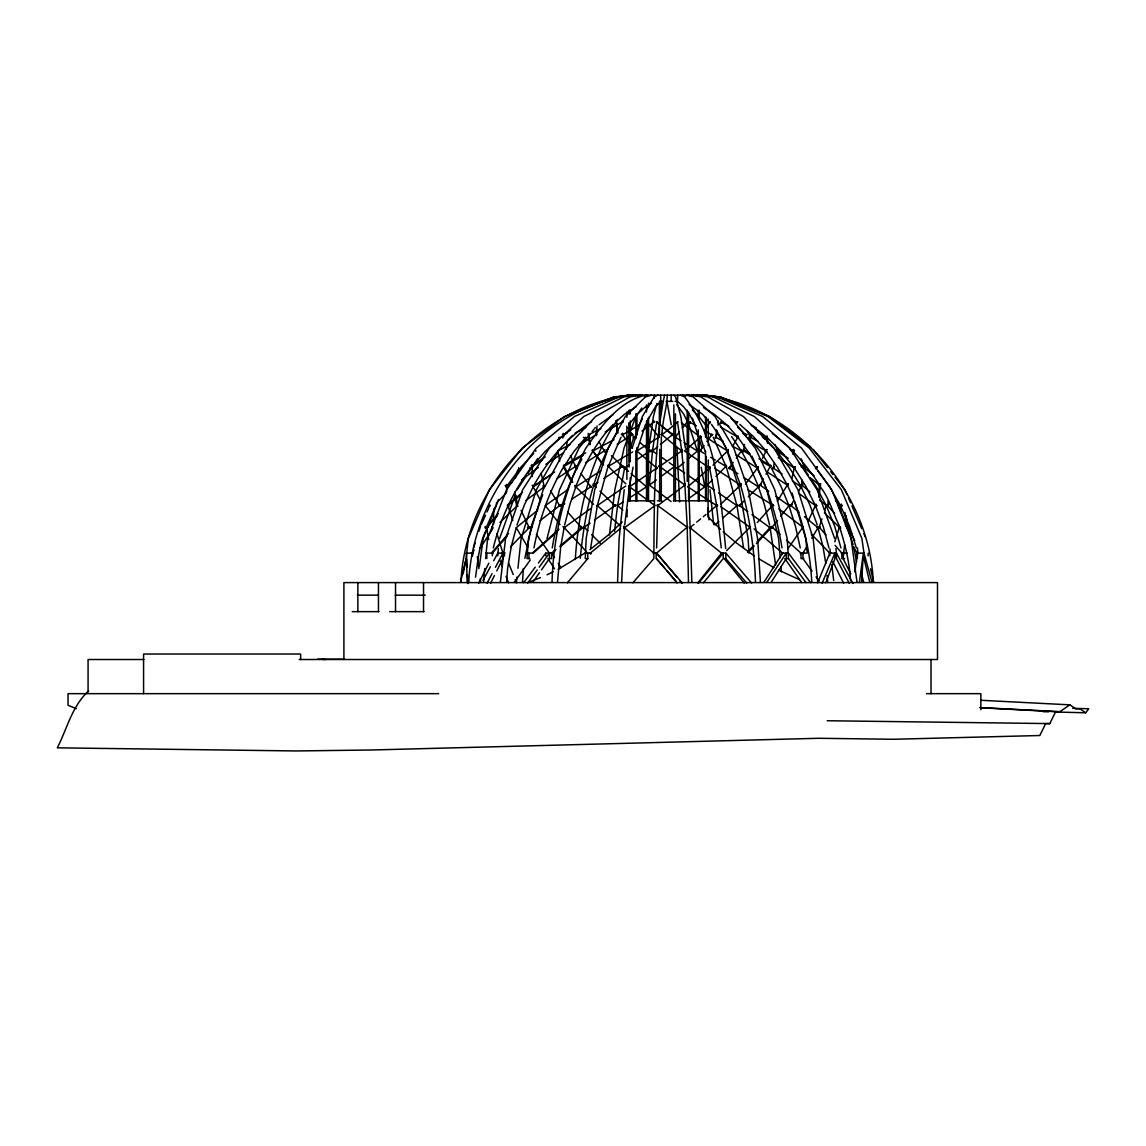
<?xml version="1.0" encoding="UTF-8"?>
<svg xmlns="http://www.w3.org/2000/svg" width="1146" height="1146" viewBox="0 0 1146 1146"><rect width="100%" height="100%" fill="white"/><g stroke="black" fill="none" stroke-linecap="round" stroke-linejoin="round"><path stroke-width="1.5" d="M827.985 506.188L827.985 504.928L826.51 505.744L827.985 506.188L828.014 501.06M632.921 582.784L653.85 558.589C654.323 505.243 653.592 448.186 664.537 395.155M801.899 479.988L801.842 485.087L809.993 491.935M493.468 524.295L493.697 509.025M671.112 401.372L671.198 395.155M621.605 582.397L624.484 527.69L655.025 505.615L654.28 504.326M656.644 547.903L657.747 505.615L684.893 485.087L659.58 466.408L681.741 450.965L677.859 424.364M561.755 504.326L561.712 505.644L560.48 505.773M581.452 527.719L581.495 526.401L580.205 527.833M617.579 582.297L619.141 538.491L624.212 489.743M649.123 483.956L649.825 485.216M695.164 424.794L689.534 414.594L683.618 406.758L677.501 401.372L677.73 395.155M557.486 582.397L560.738 546.427L564.147 527.69L590.634 508.638M587.783 553.117L587.783 558.589L585.277 558.589L586.165 538.491L594.717 489.743L608.096 448.115L625.372 416.471L645.384 396.931L651.659 395.155M662.245 434.764L662.331 433.36L661.07 434.592M522.476 582.397L523.364 568.559M575.278 559.52C578.458 510.629 589.603 460.491 617.508 419.479M506.589 582.397L507.606 568.559L511.288 546.427L516.244 527.69L537.904 510.042M861.577 582.354L863.353 553.117L859.371 582.44M578.587 445.006L596.364 434.792L597.037 425.94M483.612 582.397L484.744 568.559M552.014 582.297C553.389 535.683 564.104 489.514 585.85 448.115C601.163 426.656 618.525 401.186 645.828 395.155M671.069 501.518L649.367 485.087L652.504 450.965L656.386 424.364M566.453 449.246L567.055 442.37M475.518 577.212C478.713 555.953 479.615 530.827 497.249 516.015M614.514 531.286L617.551 505.615L624.599 468.084L628.796 465.233M580.263 558.346C584.417 514.769 593.513 470.018 617.178 432.543M529.853 558.589L527.002 558.589L528.507 538.491L543.161 489.743L566.067 448.115L595.648 416.471L629.913 396.931L640.643 395.155M684.749 483.454L681.741 450.965L661.973 434.792C662.187 421.356 666.9 408.406 667.259 395.155M516.431 582.297L516.989 577.04M517.935 568.273L521.115 538.491L536.357 489.743L559.277 449.662M624.699 524.954L629.512 486.821L656.744 468.084M500.344 582.297L505.587 538.491L522.662 489.743L549.349 448.115L583.83 416.471L623.753 396.931L636.274 395.155M609.414 535.01L614.872 489.743L624.04 448.115L628.395 436.454M498.367 548.59L497.808 555.853M590.706 547.903L597.31 505.615L607.595 468.084M854.916 572.083L857.366 553.117L853.469 547.129M744.499 444.505L743.654 450.965L749.556 454.403M818.717 491.935L819.619 485.087C806.813 465.505 791.299 447.398 772.318 433.56M818.889 497.278L820.464 485.302L819.576 484.386L818.803 485.56L820.464 485.302M485.632 558.589L487.58 538.491L506.561 489.743L536.228 448.115L574.547 416.471L618.926 396.931L632.836 395.155M479.386 566.525L483.182 538.491L492.207 515.743M468.771 582.297C472.424 493.195 540.74 408.191 630.429 395.155M648.88 448.115L653.421 416.471L656.93 403.449M460.95 582.297C464.789 491.061 538.262 407.303 629.154 395.155M463.07 573.96L466.15 558.589L468.299 538.491L489.328 489.743L522.175 448.115L564.606 416.471L613.755 396.931M524.882 558.346L531.73 524.954L542.717 494.757M716.751 430.309L715.72 437.213L723.269 441.253M716.279 437.328L715.691 436.411L715.204 437.901L716.279 437.328L717.052 432.142M718.098 425.238L718.026 420.883M677.888 466.78L677.143 468.041M705.134 485.517L704.375 486.778M774.252 462.955L773.321 468.084L782.088 474M844.631 544.637L843.084 558.589L850.862 573.945M629.756 485.087L633.065 467.196M803.145 527.905L803.332 526.902L802.071 526.845M552.243 547.903C557.371 517.061 566.052 486.319 581.882 459.145M711.666 434.133L711.38 435.623L712.11 434.635M533.979 547.903C539.236 519.955 548.576 492.723 562.901 468.084M793.591 450.636L793.347 451.653L794.522 450.349M791.943 478.297L794.307 468.084L781.257 451.71L767.433 437.887L767.863 442.929M460.491 582.354L466.15 558.589M486.477 527.905L486.749 526.845M547.057 538.491L559.52 489.743L578.988 448.115L589.932 434.348M564.649 524.954L569.906 504.426L575.836 486.821L600.705 470.891M493.31 547.903C500.301 519.109 512.892 491.763 530.77 468.084M655.412 466.938L636.847 450.965L645.585 424.364M529.724 468.771L530.025 467.754M834.818 541.786L839.316 527.217L824.375 512.821M515.227 478.297L517.877 469.788M473.613 547.903L475.203 542.918M478.928 531.286L480.532 526.301M632.134 448.115L642.376 416.471L654.237 396.931L657.962 395.155M821.954 518.909L819.247 527.217L826.037 534.981M824.662 510.6L826.295 505.615L815.837 486.133L810.136 477.796M629.483 450.177L633.595 437.887M777.919 451.667L778.421 450.22L777.317 451.366L788.276 458.314M499.599 538.491L515.342 494.786M489.227 505.844L489.557 504.928M741.791 450.106L741.061 451.309M516.975 524.954L524.582 504.426L533.162 486.821L552.157 474M629.655 433.131L635.256 418.132M825.793 582.784L834.918 558.589L834.918 553.117L822.126 583.156M556.956 478.555L575.564 466.408L574.705 465.276M625.845 483.841L608.24 466.408L621.032 437.213M745.974 434.133L745.387 435.623L745.989 434.635M493.496 512.491L498.653 499.484M817.628 582.813L829.804 553.117L811.253 534.05M576.409 485.087C585.09 462.941 596.694 441.683 613.182 424.364M487.394 524.954L496.447 504.426M481.248 524.71L485.532 515.17M486.964 511.99L489.113 507.22M808.016 521.387L815.393 505.615L805.738 486.133L794.307 468.084L778.191 457.626M562.7 438.001L564.233 434.764L563.388 433.36L562.543 434.592L564.233 434.764M489.743 505.057L489.285 506.016L490.474 505.801M762.362 458.687L766.044 450.965L753.466 436.626L739.8 424.364M88.614 691.009C72.083 705.879 67.113 728.756 57.3 747.837L296.685 750.959L371.748 749.985L818.616 738.282L893.665 739.27L1039.823 735.517L1045.653 723.599L1049.836 723.599L1055.667 711.68L1059.864 711.68L1069.877 704.847L1075.707 708.83L1079.904 708.83L1085.735 712.798L1088.7 708.744L1072.756 708.328M490.588 583.257L494.442 575.55M496.762 570.923L502.922 558.589L502.922 553.117L496.934 533.692M707.297 483.956L706.767 484.987L707.813 485.216M726.149 465.276L725.633 466.322L726.679 466.537M478.727 583.171L488.826 563.187M472.567 555.853L472.567 553.117L474.172 550.066M487.064 583.156L492.078 573.673M495.416 567.342L502.922 553.117M653.292 553.762L653.893 552.63M744.083 450.22L743.31 451.667L744.083 450.22L750 453.644M770.685 465.663L769.911 467.11L770.685 465.663L758.867 458.801M799.063 512.248L790.941 505.615L793.476 500.917M798.547 491.519L801.083 486.821L792.316 480.905M763.48 478.856L760.099 485.087L768.765 491.247M766.015 474.186L770.241 466.408L760.457 451.71L748.352 437.213M482.939 580.435L490.373 566.783M493.668 560.709L497.808 553.117L504.441 553.117L504.441 555.853M639.096 424.794L642.304 418.963M491.72 527.833L492.536 526.401M732.609 446.381L737.852 437.213L726.664 424.794L714.703 414.594L703.544 407.618M807.4 545.639L802.974 553.117L802.974 558.589L812.027 571.209M811.812 538.162L818 527.69L804.463 516.66M777.16 450.349L776.386 451.653L775.856 450.636M776.859 450.106L776.3 451.309M777.332 501.217L787.316 485.087L777.375 467.196L766.044 450.965L749.742 441.597M534.007 485.087C548.275 460.119 567.284 437.271 591.651 421.671M704.604 430.652L709.761 422.387L702.598 414.308L689.104 404.366M706.896 485.56L707.626 484.386M717.052 504.928L716.264 506.188L717.654 505.773L716.35 504.326L721.221 547.903M771.358 582.053L786.256 558.589L786.256 553.117L766.846 582.297M763.895 582.297L782.632 553.117L788.462 553.117L810.551 582.626M615.646 421.785L616.233 420.883L617.193 432.142M479.802 548.633L492.451 529.194M517.147 489.743L525.971 476.364M527.934 473.384L532.818 465.949M534.781 462.984L537.718 458.529M593.427 450.636L592.726 451.653L592.31 450.349L603.613 464.889M787.832 548.805L802.845 527.217L778.836 508.867M766.918 436.34L765.943 437.743L767.405 437.543L766.918 436.34L767.505 443.23M636.861 415.067L641.76 408.091M533.52 581.208L539.48 572.714M541.471 569.891L549.421 558.589L549.421 553.117L536.4 534.408M733.225 462.382L729.157 468.084L737.938 473.699M736.291 458.099L741.376 450.965L731.649 436.626M514.182 582.44L530.269 559.993M703.945 445.579L700.063 450.965L704.647 453.701M706.867 441.525L711.723 434.792L707.139 432.128M528.02 582.626L537.188 569.977M539.222 567.17L549.421 553.117M507.664 485.087L520.914 467.196L533.707 453.458M632.836 434.635L632.091 435.623L631.733 434.133M745.444 484.142L757.42 468.084L748.152 451.71L738.339 437.887M523.693 582.626L535.268 567.17M538.419 562.958L545.783 553.117L551.627 553.117L555.91 549.478M656.472 468.771L657.26 467.754M679.292 432.028L675.252 437.213L681.168 440.881M682.328 428.146L687.371 421.671L683.818 414.308L676.613 404.524M777.389 520.47L772.118 527.217L779.996 534.28M780.541 516.416L788.964 505.615L780.899 486.133L771.358 468.084M747.808 511.646L739.442 505.615L740.488 504.326M771.143 526.401L757.105 541.671M657.346 422.229L656.558 423.218L656.515 421.728L672.817 434.635L672.029 435.623L672 434.133L672.817 434.635M592.124 431.598L595.404 427.472M697.785 582.927L721.522 553.117L725.848 553.117L751.561 582.927M628.724 424.794L636.932 414.594L645.556 406.758L651.515 403.163M703.486 582.784L723.226 558.589L723.226 553.117L698.673 582.927M585.907 437.213L573.788 451.71L564.004 466.408L583.214 455.263M567.399 582.784L587.783 558.589M789.422 504.928L789.05 505.844M532.317 476.593L532.202 466.408L544.88 451.71L560.566 437.213M491.648 552.802L492.665 552.744L492.794 553.805L491.648 552.802L508.623 533.377M492.365 555.853L492.365 553.117L507.076 536.285M827.613 505.644L828.759 504.326M848.985 526.401L847.825 527.719L848.942 527.833M791.012 505.644L792.173 504.326M819.232 526.401L818.745 527.833M757.305 522.504L772.39 505.615L772.49 504.326L773.779 505.773L747.794 489.643M815.465 468.771L816.64 467.468L815.708 467.754M770.742 465.276L769.811 466.322L771.029 466.537M485.317 527.833L486.42 527.719L485.274 526.401L485.317 527.833L498.395 513.551M747.65 551.842L753.567 545.496M748.166 552.487L754.068 546.141M756.432 543.591L770.599 528.335L770.37 527.217L769.324 527.532L770.599 528.335M567.542 440.522L572.47 435.451M847.395 527.404L848.126 526.644L848.584 527.604L847.395 527.404L844.889 512.448M510.629 546.757L529.194 527.69L521.072 510.357M518.15 506.102L516.488 505.844L517.376 504.928M622.12 521.96L609.271 534.222L589.846 549.751M634.254 437.328L633.681 437.901L633.523 436.411M654.681 421.785L654.108 422.358L653.951 420.883M496.261 503.108L506.303 493.081M726.607 550.653L750.014 527.217L720.791 506.647M712.182 480.102L707.154 485.087L714.245 489.972M715.949 476.378L726.005 466.408L713.227 437.213M739.442 505.615L744.499 500.601M748.295 496.848L758.423 486.821L743.783 477.452M713.041 465.219L727.538 450.965L719.86 436.626L711.508 424.364M720.576 504.412L740.531 485.087L727.538 450.965L708.027 438.603M499.914 522.418L517.333 505.615L515.986 495.359M791.499 451.366L792.703 450.22L793.218 451.667M532.689 552.802L558.962 529.251M556.884 531.93L533.248 553.117L527.002 553.117M714.903 524.94L718.8 521.53M722.682 518.121L736.95 505.615L726.664 468.084M544.35 487.379L543.648 486.119M684.148 462.382L677.501 468.084L684.678 473.012M688.116 458.959L697.413 450.965L688.674 424.364M681.369 422.716L700.435 437.213L684.463 450.965L709.646 468.084L687.715 486.821L716.694 505.615L708.672 512.248M559.993 546.012L581.781 527.532L582.025 528.335L560.236 546.828M552.057 553.762L550.997 552.63L552.057 553.762L554.793 551.455M507.563 504.928L508.709 506.102L507.563 504.928L522.504 492.379M520.184 495.359L507.965 505.615L512.835 520.571M693.96 524.381L689.949 527.69L721.522 553.117M696.639 522.175L700.65 518.866M703.329 516.66L705.993 514.454M512.047 482.409L506.661 486.821L506.69 491.949M657.775 446.654L652.504 450.965L656.658 453.859M660.411 444.505L672.287 434.792L661.973 426.527M620.559 528.349L590.276 553.117L585.277 553.117M661.973 434.792L677.444 422.387M473.255 552.945L472.209 553.762L471.378 552.63M539.881 520.742L559.649 505.615L550.567 490.946M564.147 527.719L563.101 526.401L586.594 551.842M641.989 430.996L654.251 421.671M521.616 479.902L538.362 467.453M525.928 500.401L544.278 486.821L541.127 473.198M649.367 485.087L656.386 479.902M660.612 476.793L674.679 466.408L669.135 462.554M689.147 498.309L704.747 486.821L687.543 474.988M565.265 433.79L570.765 429.793M599.072 424.794L613.124 414.594M568.373 489.199L545.281 505.615L560.022 524.524M590.09 523.106L584.231 527.217L587.927 530.913M594.473 520.026L614.929 505.615L599.96 491.118M625.687 486.062L597.31 505.615L620.631 526.086M585.463 552.759L558.159 569.318M637.19 459.532L649.796 450.965M532.804 486.778L554.707 471.98M636.302 406.615L624.455 414.308L616.19 421.671L617.493 430.309M561.855 505.615L564.749 503.739M571.983 499.04L590.806 486.821L580.821 473.441M598.026 482.28L593.714 485.087L596.221 487.494M603.77 478.555L622.421 466.408L611.549 455.721M545.811 464.273L563.374 452.871M623.352 501.862L617.551 505.615L622.908 510.042M629.14 498.095L634.941 494.341M637.835 492.465L646.53 486.821L637.505 479.1M531.801 465.663L532.904 466.809L531.801 465.663L545.31 456.968M532.202 466.408L542.731 459.661M617.221 444.304L632.22 434.792L627.922 427.902M585.491 462.683L604.257 450.965L599.014 441.797M636.847 450.965L658.993 437.213M608.24 466.408L632.664 451.882M605.145 432.028L622.679 421.671M563.574 465.663L585.735 452.785M639.31 425.051L622.536 434.792L632.248 448.272M575.12 433.131L585.792 427.401M613.998 439.634L592.869 450.965L602.037 463.801M570.135 444.49L557.858 450.965L559.692 461.236M588.471 434.792L600.791 428.59M563.889 434.792L567.012 433.245M684.835 485.56L684.449 484.386M547.014 574.791L553.389 571.653M540.497 577.598L527.303 582.813M571.338 414.451L614.356 396.931L629.398 395.155M636.646 451.51L636.531 450.106M632.707 434.592L631.604 433.36M607.194 450.765L606.105 449.533M644.453 396.043L647.862 395.155M645.843 486.778L646.788 486.549L646.444 485.517M637.849 396.043L642.405 395.155M575.908 468.041L577.068 467.812M632.921 395.914L637.706 395.155M840.262 506.102L841.938 505.844M792.874 451.51L794.278 451.309M627.464 396.043L633.896 395.155M616.935 396.931L631.102 395.155M711.394 434.764L712.912 434.592M745.43 434.764L747.135 434.592M628.839 395.155L705.42 395.155M659.322 401.372L663.333 401.372M666.113 401.372L672.817 401.372M675.051 401.372L677.501 401.372M628.366 500.802L654.28 500.802M657.46 500.802L661.801 500.802M673.347 500.802L687.299 500.802M688.66 500.802L706.781 500.802M707.727 500.802L708.901 500.802M466.15 553.117L472.567 553.117M485.632 553.117L492.365 553.117M653.435 553.117L656.572 553.117L687.185 527.217L657.747 505.615M786.557 540.167L800.997 553.117L807.242 553.117L805.738 538.491L802.716 528.406M835.09 545.353L841.88 553.117L847.238 553.117M664.752 568.087L656.157 558.589L656.157 553.117M746.676 583.013L725.848 558.589L724.143 558.589L744.212 583.013M786.041 558.589L788.462 558.589L805.996 582.612M803.847 558.589L800.997 558.589L800.997 553.117M844.645 558.589L841.88 558.589L841.88 553.117M357.366 595.161L377.951 595.161M395.255 595.161L425.238 595.161M352.252 611.649L378.982 611.649M389.74 611.649L424.034 611.649M317.385 659.222L344.76 659.222M143.852 659.509L88.07 659.509L88.07 691.955M299.206 659.509L937.5 659.509L937.5 582.598L343.9 582.598L343.9 659.509M438.646 693.659L68.029 693.659L68.029 705.248L76.252 708.672M926.555 693.659L980.847 693.659L980.847 709.732M827.183 720.734L1049.836 723.599M1043.104 711.68L1048.432 711.824M1055.538 712.01L1085.735 712.798M847.51 526.845L848.842 526.902L847.768 527.905L847.51 526.845L854.73 540.554M980.818 700.278L1069.877 704.847M979.701 707.569L1059.864 711.68M981.062 707.784L1055.667 711.68M749.341 526.845L750.458 527.905M321.711 659.222L325.192 659.537M705.105 395.155C795.997 407.303 869.456 491.061 873.295 582.297M704.862 395.155L719.889 396.931L767.877 416.471L809.305 448.115L841.379 489.743L861.892 538.491L863.998 553.117L872.049 582.44M703.816 395.155L718.7 396.931M703.157 395.155L717.31 396.931L762.505 416.471L801.527 448.115L831.738 489.743L851.063 538.491L857.007 582.297M701.424 395.155L708.371 396.043M711.852 396.487L715.333 396.931M686.698 526.845L687.715 527.905M700.349 395.155L713.213 396.931L754.24 416.471L789.68 448.115L817.098 489.743L834.646 538.491M697.986 395.155L704.231 396.043M690.05 527.719L690.909 527.833M696.553 395.155L707.712 396.931L743.324 416.471L774.094 448.115L797.903 489.743L813.13 538.491L817.814 582.297M693.602 395.155L698.201 395.914M801.598 466.322L802.845 466.537M506.303 485.302L507.793 485.56L506.632 484.386M691.84 395.155L700.98 396.931L730.102 416.471L755.257 448.115L774.725 489.743L787.187 538.491L788.462 558.589M688.417 395.155L691.869 395.871M503.624 552.63L504.971 552.945M532.045 485.302L533.162 485.56M686.397 395.155L693.201 396.931L714.961 416.471L733.755 448.115L748.295 489.743L757.592 538.491L760.457 582.297M559.219 437.543L559.979 437.743M659.151 466.809L660.268 467.11L659.251 465.663M682.586 395.155L685.723 396.043M581.781 527.532L580.95 527.217L582.025 528.335M720.505 396.931L769.639 416.471L810.666 447.069M596.98 434.635L595.734 434.133L596.378 435.623M720.333 397.605L726.879 400.298M680.352 395.155L684.649 396.931C717.611 439.62 720.519 496.906 725.662 548.59M799.536 579.704L778.578 570.092M751.618 425.495L756.303 427.816M721.135 422.387L728.842 426.269M742.694 433.245L745.788 434.792L737.537 427.014M583.414 437.328L584.56 437.901M608.197 466.809L607.838 465.663M757.993 441.253L750.315 437.213L747.235 430.996M732.323 446.109L741.376 450.965L750.143 467.196L757.835 485.087M558.947 437.328L560.036 437.901M757.606 432.3L766.746 437.213L750.988 424.794M773.879 567.599L758.552 558.646M761.374 461.265L770.241 466.408M690.365 422.387L696.467 425.94M789.58 449.175L792.631 450.965L793.046 454.403M720.333 426.856L737.852 437.213M710.749 457.326L715.333 460.047M718.384 461.867L726.005 466.408M684.119 442.714L697.413 450.965M735.761 454.575L757.42 468.084C769.811 493.195 777.575 520.327 782.016 547.903M622.636 466.537L621.848 465.276M593.929 485.216L593.141 483.956M784.007 454.833L778.005 450.965L774.94 444.505M714.703 468.284L740.531 485.087C749.713 516.703 754.512 549.521 755.472 582.397M767.276 472.009L787.316 485.087C801.842 515.471 810.222 548.762 811.783 582.397M754.068 555.781L735.403 542.216L723.269 531.801M731.076 418.347L736.935 422.387M718.499 492.909L736.95 505.615L743.553 547.903M662.202 457.727L666.356 460.62M775.985 496.376L788.964 505.615L795.453 526.301L800.28 547.903M751.991 514.654L770.098 527.69L775.67 565.15M629.512 486.821L653.607 504.584M798.447 493.081L815.393 505.615L823.157 526.301L828.945 547.903M809.85 477.825C826.753 487.508 830.864 508.595 838.901 524.954C844.803 543.018 849.515 561.626 850.504 580.678M656.801 422.387L659.38 424.464M814.118 475.791L804.678 468.084L801.169 458.744M819.505 499.914L826.295 505.615L834.689 526.301L840.949 547.903M754.025 528.85L782.632 553.117M624.599 468.084L628.481 471.393M631.059 473.599L634.927 476.894M640.471 442.943L647.132 448.673M624.484 527.69L653.85 553.117M692.385 410.11L697.312 414.594M720.662 529.395L708.042 516.875L708.271 459.961M575.836 486.821L593.542 504.369M835.491 500.601L840.505 505.615L849.587 526.301L856.348 547.903M591.623 534.623L600.246 543.247M762.291 436.626L764.64 439.018M766.989 441.411L776.401 450.965L789.093 467.196L800.237 485.087M486.119 526.644L486.849 527.404M673.905 395.155L675.567 396.931L680.824 416.471L685.365 448.115M492.508 527.217L493.253 528.02M827.498 505.615L834.632 513.408M845.333 525.097L847.711 527.69L853.068 544.722M567.657 512.119L581.581 527.69M798.59 462.397L802.042 466.408M682.257 582.927L656.572 553.117L677.157 577.512M667.087 570.794L676.427 581.652M679.435 580.22L681.727 582.927M656.572 558.589L677.114 583.013M840.032 527.532L840.706 528.335M563.904 434.635L564.305 435.623M699.375 417.144L705.535 424.794M813.173 449.504L827.412 467.539M830.692 471.708L832.884 474.473M835.076 477.252L844.931 489.743L847.037 494.614M657.99 435.924L646.874 421.671L655.541 406.615L660.812 401.372L660.612 395.155M649.381 450.636L650.154 451.653L649.768 450.349M622.966 421.785L622.292 420.883L622.765 422.358M817.9 470.863L829.217 486.133L840.505 505.615L840.605 512.42M816.052 576.825L819.075 581.036M784.838 558.589L801.727 582.612M803.489 468.084L808.231 475.031M576.596 467.754L577.255 468.771L576.495 467.468M554.435 557.5L551.627 553.117L551.627 558.589L547.989 558.589L554.506 568.846M558.188 563.331L560.996 567.714M516.244 527.69L527.747 547.129M857.323 552.744L857.939 553.805M716.279 430.036L726.149 448.115M852.968 583.472L836.451 553.117L835.892 548.59M563.503 465.276L572.799 482.394M563.23 466.537L571.668 482.094M533.162 486.821L539.938 499.355M852.051 534.838L848.04 527.217L846.092 515.585M595.576 433.36L596.321 434.764M849.229 583.257L836.451 558.589L836.451 553.117L829.804 553.117L829.804 555.853M832.87 561.669L843.657 583.257M801.083 486.821L809.678 504.426L817.284 524.954M570.407 455.607L575.564 466.408M751.948 456.122L766.115 488.139M837.798 504.426L846.851 524.954M848.427 497.865L850.533 502.736M851.936 505.988L861.749 528.736M863.84 533.621L865.244 536.872M508.509 563.015L513.25 574.561M515.27 579.504L516.631 582.813M499.943 560.193L502.378 566.654M506.031 576.323L508.466 582.784M758.423 486.821L764.353 504.426L769.596 524.954M700.664 437.887L705.277 451.71M692.413 418.132L698.344 436.454M699.418 439.792L702.111 448.115M726.693 449.776L739.528 489.743L748.094 538.491L748.968 553.117M792.101 493.095L793.619 498.138M794.622 501.504L801.699 525.04M666.929 401.372L671.241 424.794M535.554 450.106L535.87 451.309M818 527.69L822.957 546.427L825.793 563.445M869.8 582.326L863.998 558.589L863.998 553.117L857.366 553.117L857.366 558.589M766.832 489.743L778.607 538.491L780.211 557.773M870.53 568.774L873.753 582.354M861.219 572.155L863.626 582.326M518.551 467.754L518.78 468.771M709.646 468.084L716.694 505.615M853.612 546.427L856.635 561.741M701.18 467.196L704.489 485.087M486.534 527.69L488.697 539.565M616.233 420.883L618.052 432.959M588.829 434.764L590.104 444.476M588.227 433.36L589.717 444.677M514.683 492.15L516.488 505.844M477.338 556.569L478.885 568.645M480.231 578.988L480.675 582.44M517.018 505.057L517.133 506.016M829.919 549.006L830.349 552.515M831.81 564.777L833.701 580.549M857.423 547.931L857.824 551.398M707.669 507.85L708.987 519.826M710.033 489.743L713.657 524.567M780.927 566.525L781.371 571.782M827.154 575.478L827.656 582.397M684.893 485.087L687.142 524.954L688.502 582.397M466.436 553.117L466.966 567.514M467.382 574.647L467.912 583.586M677 448.115L679.607 501.934M654.165 395.155L654.323 398.264M688.889 489.743L691.84 582.297M466.436 558.589L467.239 582.512M931.025 659.509L931.025 693.659M868.109 553.117L868.109 555.853M725.848 553.117L725.848 558.589M708.271 419.121L708.271 445.765M706.094 417.359L706.094 436.884M706.094 456.409L706.094 500.802M705.535 417.359L705.535 436.884M705.535 451.08L705.535 500.802M699.275 410.254L699.275 419.121M699.275 438.66L699.275 500.802M698.229 410.254L698.229 417.359M698.229 429.779L698.229 500.802M688.617 412.03L688.617 499.026M687.228 410.254L687.228 481.263M675.438 413.806L675.438 500.802M673.848 404.925L673.848 500.802M661.299 401.372L661.299 413.806M661.299 436.884L661.299 500.802M659.709 401.372L659.709 422.673M659.709 449.304L659.709 500.802M659.408 403.148L659.408 436.884M659.408 490.144L659.408 500.802M648.55 403.148L648.55 406.701M648.55 417.359L648.55 500.802M647.92 419.121L647.92 500.802M646.516 404.925L646.516 412.03M646.516 422.673L646.516 500.802M636.918 413.806L636.918 435.108M636.918 447.527L636.918 500.802M635.872 413.806L635.872 438.66M635.872 451.08L635.872 500.802M630.257 410.254L630.257 413.806M630.257 420.897L630.257 461.738M630.257 477.71L630.257 500.802M629.598 410.254L629.598 413.806M629.598 422.673L629.598 461.738M629.598 488.368L629.598 500.802M629.054 410.254L629.054 413.806M629.054 422.673L629.054 467.067M629.054 488.368L629.054 500.802M627.091 509.726L627.091 516.875M626.876 412.03L626.876 417.359M626.876 426.226L626.876 479.486M545.783 553.117L545.783 555.853M528.979 553.117L528.979 558.589M486.835 553.117L486.835 558.589M472.281 553.117L472.281 555.853M423.533 582.598L423.533 611.649M395.528 582.598L395.528 611.649M378.452 582.598L378.452 611.649M357.867 582.598L357.867 611.649M300.639 659.509L300.639 654.037L143.579 654.037L143.579 693.659M506.174 486.119L506.174 487.379L507.649 486.95L506.174 486.119M531.415 465.276L531.4 466.537L532.646 466.322L531.415 465.276M677.787 467.468L677.787 468.771L677 467.754L677.787 467.468M697.699 450.349L697.685 451.653L696.897 450.636L697.699 450.349M740.187 484.386L740.173 485.56L741.233 485.302L740.187 484.386M662.259 434.133L662.216 435.623L661.443 434.635L662.259 434.133M677.73 421.728L677.687 423.218L676.914 422.229L677.73 421.728M597.596 505.057L596.737 506.016L597.596 505.057M802.243 484.386L801.097 485.56L802.243 484.386M826.681 504.928L825.535 506.102L826.681 504.928M772.146 505.744L772.92 504.928L772.146 505.744M682.099 449.533L682.013 450.937L680.853 450.765L682.099 449.533M697.713 450.106L696.911 451.309L697.713 450.106M681.412 450.22L681.311 451.366L682.429 451.667L681.412 450.22M543.347 485.517L543.233 486.778L544.493 486.549L543.347 485.517M700.736 436.411L700.564 437.901L700.736 436.411M818.96 526.845L818.831 527.905L819.977 526.902L818.96 526.845M841.579 552.744L841.465 553.805L842.611 552.802L841.579 552.744M839.631 526.644L838.786 527.404L839.631 526.644M817.069 466.78L816.897 468.041L815.708 467.812L817.069 466.78M803.532 552.63L803.375 553.762L802.014 552.945L803.532 552.63M818.559 527.217L818.402 528.335L817.041 527.532L818.559 527.217M736.72 505.844L737.422 504.928L736.72 505.844L737.523 506.016L736.649 505.057L736.663 505.801M700.005 449.533L699.733 450.937L701.266 450.765L700.005 449.533M690.322 421.728L690.035 423.218L690.322 421.728M584.002 526.902L583.801 527.905L584.918 526.845L584.002 526.902M563.889 527.217L563.646 528.335L564.935 527.532L563.889 527.217M700.278 436.34L699.962 437.743L701.066 437.543L700.278 436.34M710.248 421.728L709.89 423.218L709.159 422.229L710.248 421.728M473.097 552.744L472.84 553.805L471.765 552.802L473.097 552.744M815.923 504.326L815.551 505.644L817.026 505.773L815.923 504.326M529.71 527.532L529.481 528.335L528.363 527.217L529.71 527.532M782.432 552.945L782.188 553.762L783.262 552.63L782.432 552.945M709.675 467.468L709.274 468.771L709.675 467.468M590.262 485.517L589.875 486.778L591.05 486.549L590.262 485.517M728.154 449.533L727.051 450.765L728.154 449.533M700.478 450.22L699.518 451.667L700.478 450.22M726.421 465.663L725.475 467.11L726.421 465.663M729.716 467.468L729.3 468.771L728.598 467.754L729.716 467.468M741.949 450.349L741.519 451.653L740.817 450.636L741.949 450.349M649.796 484.386L648.88 485.302L649.796 484.386M738.239 436.411L737.766 437.901L738.239 436.411M709.732 466.78L709.403 467.812L710.334 468.041L709.732 466.78M757.75 467.468L756.99 468.771L757.75 467.468M704.604 486.119L705.306 487.379L704.604 486.119M793.49 449.533L792.545 450.937L793.49 449.533M802.458 465.663L801.355 466.809L802.458 465.663M766.645 437.328L767.175 436.411L766.645 437.328M787.116 484.386L786.7 485.56L788.147 485.302L787.116 484.386M771.931 526.644L772.762 527.604L771.931 526.644M788.777 505.057L789.608 506.016L788.777 505.057M716.135 436.34L715.62 437.743L716.135 436.34M749.856 527.404L750.415 526.644L749.856 527.404M721.321 421.728L720.734 423.218L721.321 421.728M841.164 504.928L840.648 506.188L839.703 505.744L841.164 504.928M575.736 486.119L575.22 487.379L576.524 486.95L575.736 486.119M608.096 465.276L607.581 466.537L608.612 466.322L608.096 465.276M658.119 505.057L657.317 506.016L658.119 505.057M687.557 526.644L686.755 527.604L687.557 526.644M760.572 484.386L759.569 485.56L760.572 484.386M743.883 449.533L743.296 450.937L745 450.765L743.883 449.533M803.231 526.644L802.487 527.404L803.231 526.644M741.118 483.956L740.316 485.216L741.118 483.956M737.566 421.728L736.921 423.218L736.334 422.229L737.566 421.728M750.788 436.34L749.942 437.743L750.788 436.34M848.484 527.217L847.968 528.335L846.679 527.532L848.484 527.217M843.857 552.63L843.341 553.762L842.052 552.945L843.857 552.63M794.35 467.754L793.877 468.771L794.35 467.754M772.089 526.845L771.587 527.905L772.089 526.845M800.982 552.744L800.481 553.805L800.982 552.744M624.527 466.78L623.911 468.041L624.856 467.812L624.527 466.78M727.323 450.22L726.779 451.366L728.283 451.667L727.323 450.22M737.866 436.34L737.179 437.743L738.54 437.543L737.866 436.34M750.429 436.411L749.685 437.901L750.831 437.328L750.429 436.411M806.01 466.78L804.707 467.812L806.01 466.78M766.832 449.533L766.101 450.937L766.832 449.533M624.527 527.217L623.925 528.335L624.527 527.217M575.636 465.663L574.848 467.11L576.567 466.809L575.636 465.663M841.393 504.326L840.677 505.644L842.21 505.773L841.393 504.326M820.651 483.956L819.447 484.987L820.651 483.956M816.024 504.928L814.82 505.744L816.024 504.928M629.641 486.119L628.939 487.379L629.641 486.119M659.81 465.276L659.108 466.537L659.81 465.276M685.122 483.956L684.42 485.216L685.122 483.956M839.989 526.902L839.431 527.905L838.528 526.845L839.989 526.902M604.257 450.106L603.57 451.309L604.945 451.51L604.257 450.106M774.094 467.468L773.321 468.771L772.776 467.754L774.094 467.468M778.521 449.533L777.661 450.937L779.352 450.765L778.521 449.533M774.452 466.78L773.693 468.041L774.452 466.78M729.959 466.78L729.157 468.041L729.959 466.78M788.176 483.956L787.388 485.216L788.176 483.956M721.88 552.63L720.992 553.762L721.88 552.63M633.982 436.34L633.179 437.543L634.282 437.743L633.982 436.34M649.954 450.106L649.166 451.309L650.255 451.51L649.954 450.106M606.922 450.22L605.962 451.667L607.48 451.366L606.922 450.22M622.636 465.663L621.676 467.11L623.195 466.809L622.636 465.663M652.833 450.22L651.816 451.667L652.934 451.366L652.833 450.22M508.007 505.057L507.32 506.016L508.538 505.801L508.007 505.057M826.237 505.057L825.707 505.801L826.925 506.016L826.237 505.057M819.204 526.644L818.674 527.404L819.891 527.604L819.204 526.644M757.964 466.78L757.177 467.812L758.351 468.041L757.964 466.78M637.348 450.636L636.56 451.653L636.56 450.349L637.348 450.636M528.664 526.401L527.547 527.833L529.022 527.719L528.664 526.401M647.06 420.883L646.358 421.785L647.232 422.358L647.06 420.883M805.581 467.468L804.535 468.771L804.22 467.754L805.581 467.468M765.986 450.22L765.041 451.366L766.76 451.667L765.986 450.22M503.71 552.744L502.808 553.805L502.249 552.802L503.71 552.744M622.579 434.133L622.88 435.623L622.579 434.133M760.6 483.956L759.669 484.987L760.887 485.216L760.6 483.956M858.282 552.63L857.237 553.762L856.563 552.945L858.282 552.63M739.528 504.928L738.74 505.744L740.058 506.188L739.528 504.928M758.509 486.119L757.721 486.95L759.024 487.379L758.509 486.119M830.635 552.63L829.503 553.762L829.274 552.945L830.635 552.63M532.188 526.845L531.114 527.905L530.913 526.902L532.188 526.845M550.195 552.744L549.12 553.805L548.934 552.802L550.195 552.744M622.593 433.36L621.333 434.592L622.865 434.764L622.593 433.36M593.184 451.309L592.453 450.106L593.184 451.309M795.238 466.78L794.092 467.812L795.353 468.041L795.238 466.78M559.85 504.928L558.833 505.844L560.265 506.102L559.85 504.928M594.058 484.386L593.026 485.302L594.072 485.56L594.058 484.386M615.273 504.928L614.227 505.844L615.287 506.102L615.273 504.928M590.032 552.744L590.835 553.805L590.032 552.744M802.644 483.956L801.412 484.987L802.658 485.216L802.644 483.956M624.584 467.468L624.971 468.771L624.584 467.468M801.398 486.119L800.195 486.95L801.67 487.379L801.398 486.119M791.241 504.928L790.038 505.744L791.528 506.188L791.241 504.928M487.566 527.532L486.291 528.335L485.761 527.217L487.566 527.532M560.022 505.801L559.262 505.057L560.022 505.801M531.773 527.404L531.013 526.644L531.773 527.404M658.234 505.844L657.317 504.928L658.234 505.844M506.632 486.549L505.343 485.517L506.632 486.549M673.175 434.592L672.014 434.764L671.928 433.36L673.175 434.592M653.406 450.765L652.232 450.937L652.146 449.533L653.406 450.765M656.529 552.802L657.102 553.805L656.529 552.802M624.899 527.833L623.739 526.401L624.899 527.833M657.116 468.041L656.357 466.78L657.116 468.041M629.87 486.778L629.125 485.517L629.87 486.778M646.974 487.379L646.186 486.119L646.974 487.379M617.995 506.188L617.207 504.928L617.995 506.188M591.064 486.95L590.276 486.119L591.064 486.95M562.113 505.744L561.339 504.928L562.113 505.744M575.822 486.778L575.02 485.517L575.822 486.778M615.087 505.801L614.528 505.057L615.087 505.801M584.403 527.404L583.83 526.644L584.403 527.404M604.687 451.653L603.928 450.349L604.687 451.653"/></g></svg>
